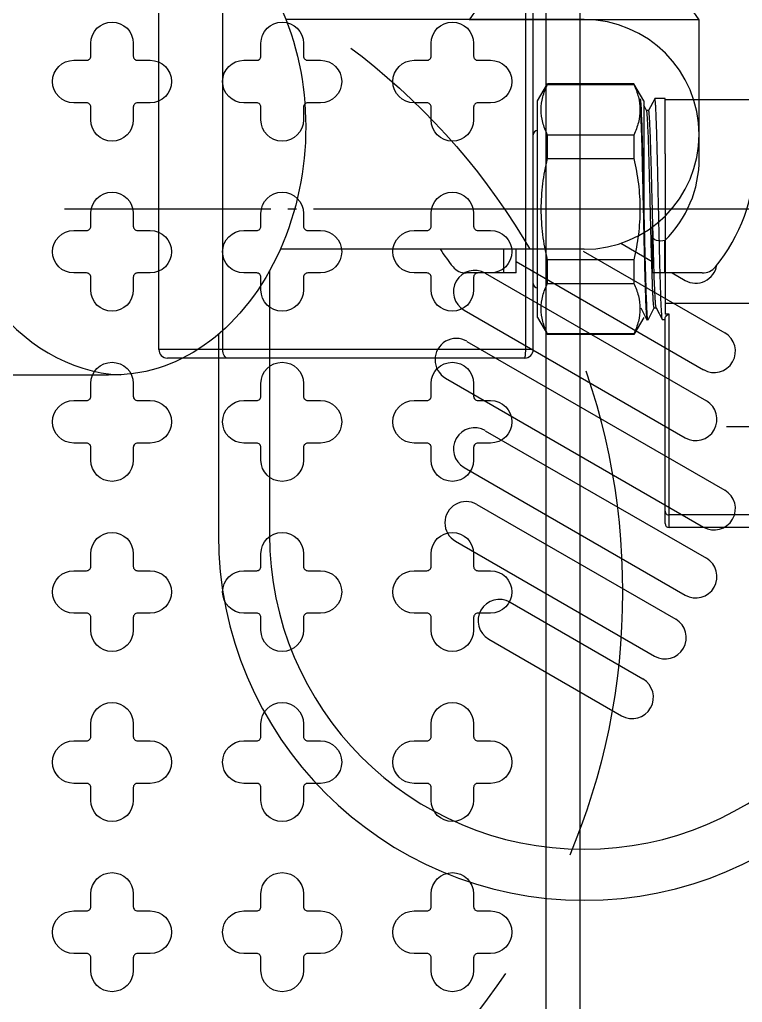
# Model space of a CAD drawing. Extents: x 42284 to 53516, y 22095 to 40513.
# Drawn here: x 49445 to 49530, y 26880.3 to 26995.8 of the extents above; entities that cross this region are included whole.
import ezdxf

# ---------------------------------------------------------------- set-up
doc = ezdxf.new("R2010")
doc.units = 0
doc.header["$MEASUREMENT"] = 0
doc.linetypes.add('UP-ADD-LT-7', pattern=[4.7625, 3.175, -1.5875])
doc.linetypes.add('UP-ADD-LT-9', pattern=[65, 60, -2, 1, -2])
for name, color, linetype in [('25B_CENTER', 2, 'UP-ADD-LT-9'), ('25B_X-25$0$AA-XXXX-PAT1', 9, 'Continuous'), ('25B_수전', 6, 'Continuous'), ('25B_위생기구', 6, 'Continuous')]:
    doc.layers.add(name, color=color, linetype=linetype)

msp = doc.modelspace()

# ---------------------------------------------------------------- linework, layer by layer
at = {"layer": '25B_CENTER', "color": 1, "linetype": 'UP-ADD-LT-9'}
for p, q in [((49539.54, 26973.56), (49450.3, 26973.56)), ((49528.1, 26948), (49574.14, 26948))]:
    msp.add_line(p, q, dxfattribs=at)
at = {"layer": '25B_X-25$0$AA-XXXX-PAT1'}
for points in [[(49510.87, 26853.56), (49360.87, 26853.56), (49360.87, 27003.56), (49510.87, 27003.56)], [(49506.87, 26857.56), (49364.87, 26857.56), (49364.87, 26999.56), (49506.87, 26999.56)]]:
    msp.add_lwpolyline(points, close=True, dxfattribs=at)
for points in [[(49460.37, 26986.06), (49458.87, 26986.06, 0.414214), (49458.37, 26985.56), (49458.37, 26984.06, -1), (49453.37, 26984.06), (49453.37, 26985.56, 0.414214), (49452.87, 26986.06), (49451.37, 26986.06, -1), (49451.37, 26991.06), (49452.87, 26991.06, 0.414214), (49453.37, 26991.56), (49453.37, 26993.06, -1), (49458.37, 26993.06), (49458.37, 26991.56, 0.414214), (49458.87, 26991.06), (49460.37, 26991.06, -1)], [(49480.37, 26986.06), (49478.87, 26986.06, 0.414214), (49478.37, 26985.56), (49478.37, 26984.06, -1), (49473.37, 26984.06), (49473.37, 26985.56, 0.414214), (49472.87, 26986.06), (49471.37, 26986.06, -1), (49471.37, 26991.06), (49472.87, 26991.06, 0.414214), (49473.37, 26991.56), (49473.37, 26993.06, -1), (49478.37, 26993.06), (49478.37, 26991.56, 0.414214), (49478.87, 26991.06), (49480.37, 26991.06, -1)], [(49500.37, 26986.06), (49498.87, 26986.06, 0.414214), (49498.37, 26985.56), (49498.37, 26984.06, -1), (49493.37, 26984.06), (49493.37, 26985.56, 0.414214), (49492.87, 26986.06), (49491.37, 26986.06, -1), (49491.37, 26991.06), (49492.87, 26991.06, 0.414214), (49493.37, 26991.56), (49493.37, 26993.06, -1), (49498.37, 26993.06), (49498.37, 26991.56, 0.414214), (49498.87, 26991.06), (49500.37, 26991.06, -1)], [(49460.37, 26966.06), (49458.87, 26966.06, 0.414214), (49458.37, 26965.56), (49458.37, 26964.06, -1), (49453.37, 26964.06), (49453.37, 26965.56, 0.414214), (49452.87, 26966.06), (49451.37, 26966.06, -1), (49451.37, 26971.06), (49452.87, 26971.06, 0.414214), (49453.37, 26971.56), (49453.37, 26973.06, -1), (49458.37, 26973.06), (49458.37, 26971.56, 0.414214), (49458.87, 26971.06), (49460.37, 26971.06, -1)], [(49480.37, 26966.06), (49478.87, 26966.06, 0.414214), (49478.37, 26965.56), (49478.37, 26964.06, -1), (49473.37, 26964.06), (49473.37, 26965.56, 0.414214), (49472.87, 26966.06), (49471.37, 26966.06, -1), (49471.37, 26971.06), (49472.87, 26971.06, 0.414214), (49473.37, 26971.56), (49473.37, 26973.06, -1), (49478.37, 26973.06), (49478.37, 26971.56, 0.414214), (49478.87, 26971.06), (49480.37, 26971.06, -1)], [(49500.37, 26966.06), (49498.87, 26966.06, 0.414214), (49498.37, 26965.56), (49498.37, 26964.06, -1), (49493.37, 26964.06), (49493.37, 26965.56, 0.414214), (49492.87, 26966.06), (49491.37, 26966.06, -1), (49491.37, 26971.06), (49492.87, 26971.06, 0.414214), (49493.37, 26971.56), (49493.37, 26973.06, -1), (49498.37, 26973.06), (49498.37, 26971.56, 0.414214), (49498.87, 26971.06), (49500.37, 26971.06, -1)], [(49460.37, 26946.06), (49458.87, 26946.06, 0.414214), (49458.37, 26945.56), (49458.37, 26944.06, -1), (49453.37, 26944.06), (49453.37, 26945.56, 0.414214), (49452.87, 26946.06), (49451.37, 26946.06, -1), (49451.37, 26951.06), (49452.87, 26951.06, 0.414214), (49453.37, 26951.56), (49453.37, 26953.06, -1), (49458.37, 26953.06), (49458.37, 26951.56, 0.414214), (49458.87, 26951.06), (49460.37, 26951.06, -1)], [(49480.37, 26946.06), (49478.87, 26946.06, 0.414214), (49478.37, 26945.56), (49478.37, 26944.06, -1), (49473.37, 26944.06), (49473.37, 26945.56, 0.414214), (49472.87, 26946.06), (49471.37, 26946.06, -1), (49471.37, 26951.06), (49472.87, 26951.06, 0.414214), (49473.37, 26951.56), (49473.37, 26953.06, -1), (49478.37, 26953.06), (49478.37, 26951.56, 0.414214), (49478.87, 26951.06), (49480.37, 26951.06, -1)], [(49500.37, 26946.06), (49498.87, 26946.06, 0.414214), (49498.37, 26945.56), (49498.37, 26944.06, -1), (49493.37, 26944.06), (49493.37, 26945.56, 0.414214), (49492.87, 26946.06), (49491.37, 26946.06, -1), (49491.37, 26951.06), (49492.87, 26951.06, 0.414214), (49493.37, 26951.56), (49493.37, 26953.06, -1), (49498.37, 26953.06), (49498.37, 26951.56, 0.414214), (49498.87, 26951.06), (49500.37, 26951.06, -1)], [(49460.37, 26926.06), (49458.87, 26926.06, 0.414214), (49458.37, 26925.56), (49458.37, 26924.06, -1), (49453.37, 26924.06), (49453.37, 26925.56, 0.414214), (49452.87, 26926.06), (49451.37, 26926.06, -1), (49451.37, 26931.06), (49452.87, 26931.06, 0.414214), (49453.37, 26931.56), (49453.37, 26933.06, -1), (49458.37, 26933.06), (49458.37, 26931.56, 0.414214), (49458.87, 26931.06), (49460.37, 26931.06, -1)], [(49480.37, 26926.06), (49478.87, 26926.06, 0.414214), (49478.37, 26925.56), (49478.37, 26924.06, -1), (49473.37, 26924.06), (49473.37, 26925.56, 0.414214), (49472.87, 26926.06), (49471.37, 26926.06, -1), (49471.37, 26931.06), (49472.87, 26931.06, 0.414214), (49473.37, 26931.56), (49473.37, 26933.06, -1), (49478.37, 26933.06), (49478.37, 26931.56, 0.414214), (49478.87, 26931.06), (49480.37, 26931.06, -1)], [(49500.37, 26926.06), (49498.87, 26926.06, 0.414214), (49498.37, 26925.56), (49498.37, 26924.06, -1), (49493.37, 26924.06), (49493.37, 26925.56, 0.414214), (49492.87, 26926.06), (49491.37, 26926.06, -1), (49491.37, 26931.06), (49492.87, 26931.06, 0.414214), (49493.37, 26931.56), (49493.37, 26933.06, -1), (49498.37, 26933.06), (49498.37, 26931.56, 0.414214), (49498.87, 26931.06), (49500.37, 26931.06, -1)], [(49460.37, 26906.06), (49458.87, 26906.06, 0.414214), (49458.37, 26905.56), (49458.37, 26904.06, -1), (49453.37, 26904.06), (49453.37, 26905.56, 0.414214), (49452.87, 26906.06), (49451.37, 26906.06, -1), (49451.37, 26911.06), (49452.87, 26911.06, 0.414214), (49453.37, 26911.56), (49453.37, 26913.06, -1), (49458.37, 26913.06), (49458.37, 26911.56, 0.414214), (49458.87, 26911.06), (49460.37, 26911.06, -1)], [(49480.37, 26906.06), (49478.87, 26906.06, 0.414214), (49478.37, 26905.56), (49478.37, 26904.06, -1), (49473.37, 26904.06), (49473.37, 26905.56, 0.414214), (49472.87, 26906.06), (49471.37, 26906.06, -1), (49471.37, 26911.06), (49472.87, 26911.06, 0.414214), (49473.37, 26911.56), (49473.37, 26913.06, -1), (49478.37, 26913.06), (49478.37, 26911.56, 0.414214), (49478.87, 26911.06), (49480.37, 26911.06, -1)], [(49500.37, 26906.06), (49498.87, 26906.06, 0.414214), (49498.37, 26905.56), (49498.37, 26904.06, -1), (49493.37, 26904.06), (49493.37, 26905.56, 0.414214), (49492.87, 26906.06), (49491.37, 26906.06, -1), (49491.37, 26911.06), (49492.87, 26911.06, 0.414214), (49493.37, 26911.56), (49493.37, 26913.06, -1), (49498.37, 26913.06), (49498.37, 26911.56, 0.414214), (49498.87, 26911.06), (49500.37, 26911.06, -1)], [(49460.37, 26886.06), (49458.87, 26886.06, 0.414214), (49458.37, 26885.56), (49458.37, 26884.06, -1), (49453.37, 26884.06), (49453.37, 26885.56, 0.414214), (49452.87, 26886.06), (49451.37, 26886.06, -1), (49451.37, 26891.06), (49452.87, 26891.06, 0.414214), (49453.37, 26891.56), (49453.37, 26893.06, -1), (49458.37, 26893.06), (49458.37, 26891.56, 0.414214), (49458.87, 26891.06), (49460.37, 26891.06, -1)], [(49480.37, 26886.06), (49478.87, 26886.06, 0.414214), (49478.37, 26885.56), (49478.37, 26884.06, -1), (49473.37, 26884.06), (49473.37, 26885.56, 0.414214), (49472.87, 26886.06), (49471.37, 26886.06, -1), (49471.37, 26891.06), (49472.87, 26891.06, 0.414214), (49473.37, 26891.56), (49473.37, 26893.06, -1), (49478.37, 26893.06), (49478.37, 26891.56, 0.414214), (49478.87, 26891.06), (49480.37, 26891.06, -1)], [(49500.37, 26886.06), (49498.87, 26886.06, 0.414214), (49498.37, 26885.56), (49498.37, 26884.06, -1), (49493.37, 26884.06), (49493.37, 26885.56, 0.414214), (49492.87, 26886.06), (49491.37, 26886.06, -1), (49491.37, 26891.06), (49492.87, 26891.06, 0.414214), (49493.37, 26891.56), (49493.37, 26893.06, -1), (49498.37, 26893.06), (49498.37, 26891.56, 0.414214), (49498.87, 26891.06), (49500.37, 26891.06, -1)]]:
    msp.add_lwpolyline(points, format="xyb", close=True, dxfattribs=at)
at = {"layer": '25B_X-25$0$AA-XXXX-PAT1', "color": 9, "linetype": 'UP-ADD-LT-7', "ltscale": 10}
msp.add_circle((49435.87, 26928.56), 80, dxfattribs=at)
at = {"layer": '25B_수전', "color": 6}
for p, q in [((49511.37, 26995.84), (49476.31, 26995.84)), ((49524.89, 26995.83), (49497.85, 26995.83)), ((49524.89, 26979.52), (49524.89, 26995.83)), ((49519.37, 26971.47), (49519.37, 26970.36)), ((49519.37, 26970.36), (49519.37, 26966.06)), ((49520.84, 26966.06), (49520.84, 26969.87)), ((49511.37, 26968.84), (49475.64, 26968.84)), ((49501.9, 26968.84), (49501.9, 26966.06)), ((49503.37, 26966.06), (49503.37, 26968.84)), ((49474.37, 26966.29), (49474.37, 26935.31)), ((49503.37, 26966.06), (49497.49, 26966.06)), ((49525.25, 26966.06), (49519.37, 26966.06)), ((49468.37, 26958.85), (49468.37, 26935.31)), ((49421.29, 26954.09), (49455.44, 26954.09))]:
    msp.add_line(p, q, dxfattribs=at)
at = {"layer": '25B_수전', "color": 8}
for p, q in [((49515.68, 26969.55), (49519.37, 26967.42)), ((49511.26, 26968.62), (49527.89, 26959.02)), ((49503.37, 26967.41), (49525.39, 26954.69)), ((49499.74, 26966.02), (49525.73, 26951.02)), ((49521.72, 26966.06), (49523.23, 26965.19)), ((49497.24, 26961.69), (49523.23, 26946.69)), ((49497.58, 26958.02), (49527.89, 26940.52)), ((49495.08, 26953.69), (49525.39, 26936.19)), ((49499.74, 26947.52), (49525.73, 26932.52)), ((49497.24, 26943.19), (49523.23, 26928.19)), ((49498.74, 26938.85), (49522.12, 26925.35)), ((49496.24, 26934.52), (49519.62, 26921.02)), ((49502.65, 26927.34), (49518.26, 26918.34)), ((49500.15, 26923.01), (49515.76, 26914.01))]:
    msp.add_line(p, q, dxfattribs=at)
at = {"layer": '25B_수전', "color": 6}
for points in [[(49524.89, 26995.83), (49523.91, 26997.22), (49522.88, 26998.49), (49521.8, 26999.66), (49520.68, 27000.71), (49519.52, 27001.64), (49518.32, 27002.44), (49517.1, 27003.11), (49515.85, 27003.66), (49514.58, 27004.06), (49513.3, 27004.34), (49512.02, 27004.47), (49510.73, 27004.47), (49509.44, 27004.34), (49508.16, 27004.06), (49506.89, 27003.66), (49505.64, 27003.11), (49504.42, 27002.44), (49503.22, 27001.64), (49502.06, 27000.71), (49500.94, 26999.66), (49499.86, 26998.49), (49498.83, 26997.22), (49497.85, 26995.83)], [(49520.84, 26969.87), (49520.6, 26969.82), (49520.35, 26969.81), (49520.09, 26969.83), (49519.86, 26969.89), (49519.66, 26969.97), (49519.5, 26970.09), (49519.4, 26970.22), (49519.37, 26970.36)]]:
    msp.add_lwpolyline(points, dxfattribs=at)
for centre, radius, start, end in [((49511.37, 26982.34), 13.5, 270, 90), ((49511.37, 26979.52), 13.52, 314.4791, 0), ((49511.37, 26979.52), 20, 320.4637, 0), ((49511.37, 26979.52), 20, 212.2779, 219.5363), ((49497.49, 26968.06), 2, 219.5363, 270), ((49525.25, 26968.06), 2, 270, 320.4637), ((49511.37, 26935.31), 43, 180, 0), ((49511.37, 26935.31), 37, 180, 0)]:
    msp.add_arc(centre, radius, start, end, dxfattribs=at)
at = {"layer": '25B_수전', "color": 8}
for centre, start, end in [((49524.48, 26967.36), 240, 351.204), ((49498.49, 26963.86), 60, 240), ((49526.64, 26956.86), 240, 60), ((49496.33, 26955.86), 59.9998, 240.0001), ((49524.48, 26948.86), 240.0001, 60), ((49498.49, 26945.36), 60, 240), ((49526.64, 26938.36), 240.0002, 60), ((49497.49, 26936.69), 59.9998, 240), ((49524.48, 26930.36), 240.0001, 59.9998), ((49501.4, 26925.18), 60, 240), ((49520.87, 26923.19), 240, 59.9999), ((49517.01, 26916.17), 240.0001, 59.9998)]:
    msp.add_arc(centre, 2.5, start, end, dxfattribs=at)
at = {"layer": '25B_수전', "color": 6}
msp.add_ellipse((49456.84, 26982.34), major_axis=(1.72, -28.23), ratio=0.769717, start_param=3.062596, end_param=6.204188, dxfattribs=at)
at = {"layer": '25B_수전', "color": 6, "extrusion": (0, 0, -1)}
msp.add_ellipse((49456.84, 26982.34), major_axis=(-1.72, -28.23), ratio=0.769717, start_param=3.062596, end_param=6.26845, dxfattribs=at)
at = {"layer": '25B_위생기구', "linetype": 'Continuous'}
for p, q in [((49505.37, 26957.06), (49505.37, 27110.06)), ((49504.49, 26957.06), (49504.49, 27015.19)), ((49461.37, 26957.06), (49461.37, 27014.78)), ((49468.9, 26957.06), (49468.9, 27006.97)), ((49505.87, 26986.29), (49507.04, 26988.31)), ((49507.04, 26988.23), (49507.04, 26988.31)), ((49517.2, 26988.31), (49507.04, 26988.31)), ((49507.04, 26988.23), (49517.2, 26988.23)), ((49517.2, 26988.31), (49517.2, 26988.23)), ((49518.37, 26986.29), (49517.2, 26988.31)), ((49519.65, 26986.55), (49518.93, 26985.17)), ((49519.66, 26986.56), (49519.65, 26986.55)), ((49520.87, 26986.56), (49519.66, 26986.56)), ((49520.87, 26980.06), (49520.87, 26986.56)), ((49520.87, 26986.45), (49531.26, 26986.45)), ((49505.87, 26960.83), (49505.87, 26986.29)), ((49518.37, 26986.29), (49518.37, 26973.56)), ((49518.7, 26985.15), (49518.37, 26985.79)), ((49518.93, 26985.16), (49518.69, 26985.16)), ((49518.73, 26985.07), (49518.7, 26985.15)), ((49507.04, 26979.51), (49507.04, 26982.28)), ((49517.2, 26982.28), (49507.04, 26982.28)), ((49517.2, 26982.28), (49517.2, 26979.51)), ((49507.04, 26979.51), (49517.2, 26979.51)), ((49520.87, 26980.06), (49520.87, 26961.22)), ((49518.41, 26973.56), (49518.37, 26975.54)), ((49507.04, 26964.84), (49507.04, 26967.62)), ((49517.2, 26967.62), (49507.04, 26967.62)), ((49517.2, 26967.62), (49517.2, 26964.84)), ((49507.04, 26964.84), (49517.2, 26964.84)), ((49520.87, 26962.5), (49531.74, 26962.5)), ((49518.02, 26961.96), (49518.74, 26960.57)), ((49518.88, 26960.57), (49519.6, 26961.96)), ((49519.6, 26961.96), (49519.84, 26961.96)), ((49519.83, 26961.98), (49519.82, 26961.99)), ((49519.83, 26961.98), (49519.83, 26961.96)), ((49519.83, 26961.96), (49520.56, 26960.57)), ((49521.37, 26961.22), (49520.87, 26961.22)), ((49521.37, 26936.12), (49521.37, 26961.22)), ((49505.87, 26960.83), (49507.04, 26958.81)), ((49518.37, 26960.83), (49517.2, 26958.81)), ((49518.74, 26960.57), (49518.75, 26960.56)), ((49518.87, 26960.56), (49518.75, 26960.56)), ((49518.86, 26960.57), (49518.82, 26960.76)), ((49518.87, 26960.56), (49518.86, 26960.57)), ((49518.88, 26960.57), (49518.87, 26960.56)), ((49520.57, 26960.56), (49520.56, 26960.57)), ((49520.87, 26960.56), (49520.57, 26960.56)), ((49520.87, 26936.62), (49520.87, 26960.75)), ((49507.04, 26958.81), (49507.04, 26958.9)), ((49517.2, 26958.9), (49507.04, 26958.9)), ((49517.2, 26958.81), (49507.04, 26958.81)), ((49517.2, 26958.9), (49517.2, 26958.81)), ((49505.37, 26957.06), (49461.37, 26957.06)), ((49504.37, 26956.06), (49462.37, 26956.06)), ((49546.83, 26937.61), (49521.37, 26937.61)), ((49546.87, 26936.12), (49521.37, 26936.12))]:
    msp.add_line(p, q, dxfattribs=at)
for centre, radius, start, end in [((49505.87, 26982.31), 0.5, 90, 180), ((49505.87, 26964.81), 0.5, 180, 270), ((49462.37, 26957.06), 1, 180, 270), ((49504.37, 26957.06), 1, 270, 0), ((49521.37, 26936.62), 0.5, 180, 270)]:
    msp.add_arc(centre, radius, start, end, dxfattribs=at)
for points, knots in [([(49507.04, 26982.28), (49506.82, 26982.76), (49506.45, 26983.72), (49506.25, 26985.25), (49506.45, 26986.79), (49506.82, 26987.75), (49507.04, 26988.23)], [0, 0, 0, 0, 0.254927, 0.5, 0.745073, 1, 1, 1, 1]), ([(49517.2, 26988.23), (49517.42, 26987.75), (49517.79, 26986.79), (49517.99, 26985.25), (49517.79, 26983.72), (49517.42, 26982.76), (49517.2, 26982.28)], [0, 0, 0, 0, 0.254927, 0.5, 0.745073, 1, 1, 1, 1]), ([(49517.9, 26986.36), (49517.92, 26986.2), (49517.95, 26985.77), (49517.99, 26984.99), (49518.03, 26983.95), (49518.1, 26982.11), (49518.17, 26979.37), (49518.25, 26975.74), (49518.34, 26971.91), (49518.42, 26968.23), (49518.5, 26965.05), (49518.57, 26963.13), (49518.6, 26962.3)], [0, 0, 0, 0, 0.020697, 0.053241, 0.096891, 0.15064, 0.283246, 0.438826, 0.603019, 0.760653, 0.897181, 1, 1, 1, 1]), ([(49518.37, 26975.54), (49518.35, 26976.26), (49518.32, 26977.67), (49518.27, 26979.69), (49518.22, 26981.54), (49518.18, 26983.15), (49518.13, 26984.32), (49518.1, 26985.11), (49518.08, 26985.57), (49518.05, 26985.95), (49518.03, 26986.23), (49518, 26986.42), (49517.99, 26986.52), (49517.97, 26986.55)], [0, 0, 0, 0, 0.196835, 0.38259, 0.551783, 0.699424, 0.821175, 0.87119, 0.91346, 0.947674, 0.973591, 0.991044, 1, 1, 1, 1]), ([(49520.56, 26960.57), (49520.54, 26960.61), (49520.52, 26960.73), (49520.49, 26960.96), (49520.47, 26961.32), (49520.44, 26961.78), (49520.41, 26962.36), (49520.37, 26963.33), (49520.33, 26964.78), (49520.27, 26966.75), (49520.22, 26968.97), (49520.16, 26971.36), (49520.11, 26973.84), (49520.05, 26976.3), (49520, 26978.66), (49519.95, 26980.53), (49519.91, 26981.9), (49519.89, 26982.82), (49519.86, 26983.66), (49519.83, 26984.4), (49519.8, 26985.03), (49519.78, 26985.56), (49519.75, 26985.98), (49519.73, 26986.26), (49519.71, 26986.42), (49519.69, 26986.49), (49519.68, 26986.54), (49519.67, 26986.56), (49519.66, 26986.56)], [0, 0, 0, 0, 0.004528, 0.013628, 0.027257, 0.045303, 0.067597, 0.093937, 0.157726, 0.234293, 0.320778, 0.41395, 0.510325, 0.606303, 0.698294, 0.782862, 0.821361, 0.856846, 0.888989, 0.917485, 0.942071, 0.962518, 0.978636, 0.990283, 0.994399, 0.997368, 0.999205, 1, 1, 1, 1]), ([(49519.82, 26961.99), (49519.81, 26962.02), (49519.79, 26962.14), (49519.76, 26962.37), (49519.73, 26962.7), (49519.71, 26963.14), (49519.68, 26963.67), (49519.64, 26964.55), (49519.59, 26965.85), (49519.54, 26967.61), (49519.49, 26969.6), (49519.43, 26971.72), (49519.38, 26973.92), (49519.32, 26976.1), (49519.27, 26978.19), (49519.21, 26980.11), (49519.17, 26981.57), (49519.13, 26982.6), (49519.1, 26983.25), (49519.07, 26983.81), (49519.05, 26984.28), (49519.02, 26984.65), (49519, 26984.89), (49518.98, 26985.03), (49518.96, 26985.1), (49518.95, 26985.14), (49518.94, 26985.16), (49518.93, 26985.16)], [0, 0, 0, 0, 0.005443, 0.015387, 0.029787, 0.048514, 0.071405, 0.098247, 0.162769, 0.239707, 0.326223, 0.419127, 0.514992, 0.610279, 0.701475, 0.785214, 0.858408, 0.89019, 0.91836, 0.942661, 0.962867, 0.978799, 0.990313, 0.994388, 0.997334, 0.999167, 1, 1, 1, 1]), ([(49519.6, 26961.96), (49519.59, 26961.96), (49519.58, 26961.98), (49519.57, 26962.02), (49519.55, 26962.09), (49519.53, 26962.22), (49519.51, 26962.46), (49519.48, 26962.81), (49519.46, 26963.26), (49519.43, 26963.8), (49519.4, 26964.42), (49519.37, 26965.41), (49519.32, 26966.82), (49519.27, 26968.68), (49519.21, 26970.71), (49519.16, 26972.84), (49519.11, 26974.99), (49519.05, 26977.1), (49519, 26979.08), (49518.95, 26980.86), (49518.9, 26982.39), (49518.84, 26983.6), (49518.8, 26984.4), (49518.76, 26984.85), (49518.74, 26985.01), (49518.73, 26985.07)], [0, 0, 0, 0, 0.000809, 0.002577, 0.005415, 0.009335, 0.020418, 0.035755, 0.055217, 0.078637, 0.105808, 0.136491, 0.207279, 0.2885, 0.377281, 0.470482, 0.564806, 0.656915, 0.74355, 0.821647, 0.888445, 0.941585, 0.979198, 0.991753, 1, 1, 1, 1]), ([(49506.32, 26973.56), (49506.32, 26974.56), (49506.45, 26976.56), (49506.81, 26978.53), (49507.04, 26979.51)], [0, 0, 0, 0, 0.499963, 1, 1, 1, 1]), ([(49517.2, 26979.51), (49517.43, 26978.53), (49517.79, 26976.56), (49517.92, 26974.56), (49517.92, 26973.56)], [0, 0, 0, 0, 0.500037, 1, 1, 1, 1]), ([(49507.04, 26967.62), (49506.81, 26968.59), (49506.45, 26970.56), (49506.32, 26972.56), (49506.32, 26973.56)], [0, 0, 0, 0, 0.500038, 1, 1, 1, 1]), ([(49517.92, 26973.56), (49517.92, 26972.56), (49517.79, 26970.56), (49517.43, 26968.59), (49517.2, 26967.62)], [0, 0, 0, 0, 0.499962, 1, 1, 1, 1]), ([(49518.72, 26962.3), (49518.69, 26962.99), (49518.63, 26964.58), (49518.53, 26968.33), (49518.46, 26971.4), (49518.41, 26973.56)], [0, 0, 0, 0, 0.183563, 0.422712, 1, 1, 1, 1]), ([(49507.04, 26958.9), (49506.82, 26959.37), (49506.45, 26960.34), (49506.25, 26961.87), (49506.45, 26963.4), (49506.82, 26964.37), (49507.04, 26964.84)], [0, 0, 0, 0, 0.254927, 0.5, 0.745073, 1, 1, 1, 1]), ([(49517.2, 26964.84), (49517.42, 26964.37), (49517.79, 26963.4), (49517.99, 26961.87), (49517.79, 26960.34), (49517.42, 26959.37), (49517.2, 26958.9)], [0, 0, 0, 0, 0.254927, 0.5, 0.745073, 1, 1, 1, 1]), ([(49518.6, 26962.3), (49518.61, 26962.07), (49518.63, 26961.66), (49518.66, 26961.19), (49518.69, 26960.9), (49518.7, 26960.75), (49518.72, 26960.65), (49518.73, 26960.59), (49518.74, 26960.57)], [0, 0, 0, 0, 0.40231, 0.70564, 0.818666, 0.905461, 0.965828, 1, 1, 1, 1]), ([(49518.82, 26960.76), (49518.79, 26960.95), (49518.76, 26961.47), (49518.73, 26961.98), (49518.72, 26962.3)], [0, 0, 0, 0, 0.379147, 1, 1, 1, 1]), ([(49520.87, 26960.75), (49520.87, 26960.78), (49520.9, 26960.86), (49521.03, 26961.05), (49521.21, 26961.22), (49521.37, 26961.22)], [0, 0, 0, 0, 0.140988, 0.333316, 1, 1, 1, 1]), ([(49518.86, 26960.57), (49518.86, 26960.57), (49518.86, 26960.57), (49518.86, 26960.57), (49518.86, 26960.57)], [0, 0, 0, 0, 0.466578, 1, 1, 1, 1]), ([(49469.4, 26956.06), (49469.25, 26956.06), (49469.03, 26956.32), (49468.93, 26956.69), (49468.9, 26956.93), (49468.9, 26957.06)], [0, 0, 0, 0, 0.386642, 0.675314, 1, 1, 1, 1]), ([(49504.37, 26956.06), (49504.4, 26956.06), (49504.43, 26956.2), (49504.46, 26956.38), (49504.49, 26956.7), (49504.49, 26956.94), (49504.49, 26957.06)], [0, 0, 0, 0, 0.087482, 0.303956, 0.623813, 1, 1, 1, 1]), ([(49520.87, 26938.05), (49520.87, 26937.99), (49520.9, 26937.87), (49521.05, 26937.68), (49521.25, 26937.61), (49521.37, 26937.61)], [0, 0, 0, 0, 0.236332, 0.482183, 1, 1, 1, 1])]:
    msp.add_open_spline(points, degree=3, knots=knots, dxfattribs=at)

doc.saveas('drawing.dxf')
